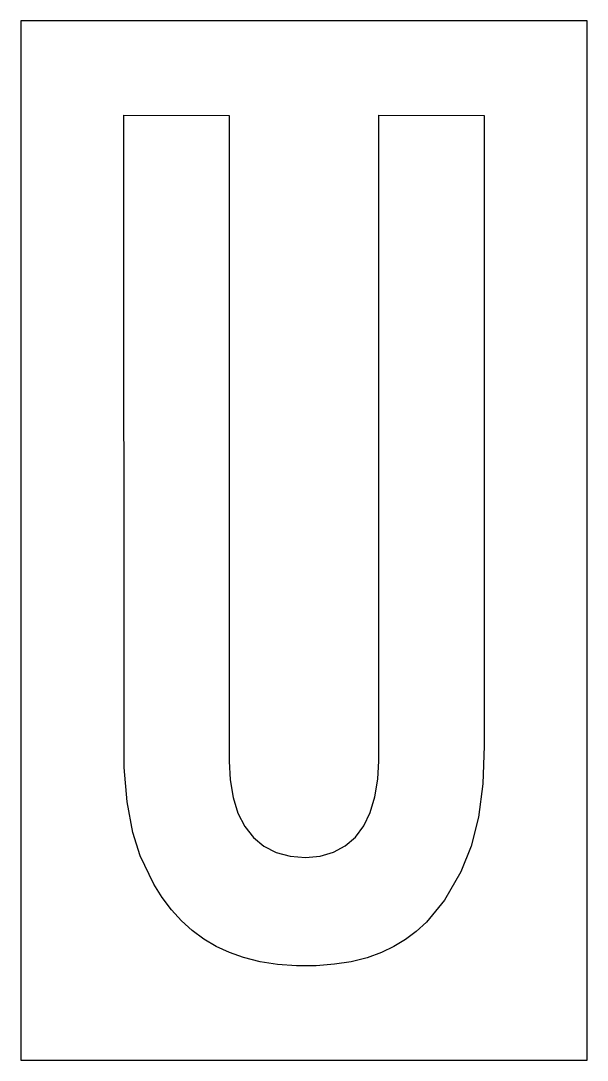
# Model space of a CAD drawing. Extents: x 0 to 12, y 0 to 22.
import ezdxf

# ---------------------------------------------------------------- set-up
doc = ezdxf.new("R2010")
doc.units = 0
doc.layers.add('CUT', color=7, linetype='Continuous')
doc.layers.add('OUTSIDE', color=1, linetype='Continuous')

msp = doc.modelspace()

# ---------------------------------------------------------------- linework, layer by layer
at = {"layer": 'CUT'}
msp.add_lwpolyline([(9.7877, 5.8496), (9.6966, 5.1449), (9.543, 4.5287), (9.3231, 3.9845), (8.9772, 3.3908), (8.5922, 2.9212), (8.3771, 2.7227), (8.1515, 2.5527), (7.9061, 2.4036), (7.6443, 2.2786), (7.337, 2.1686), (7.0023, 2.0851), (6.6442, 2.0295), (6.2549, 2.0009), (5.8385, 2), (5.4404, 2.0285), (5.0724, 2.0853), (4.7218, 2.1725), (4.4212, 2.2781), (4.1395, 2.4087), (3.8766, 2.5638), (3.6318, 2.7438), (3.4046, 2.9486), (3.191, 3.1825), (2.9952, 3.4423), (2.8163, 3.7274), (2.5285, 4.3245), (2.3744, 4.8178), (2.2509, 5.4657), (2.1907, 6.1981), (2.1822, 19.9998), (4.4162, 19.9977), (4.4162, 6.3326), (4.4364, 5.9342), (4.4976, 5.5623), (4.6016, 5.2293), (4.7472, 4.9443), (4.9302, 4.7124), (5.152, 4.53), (5.4123, 4.3981), (5.7047, 4.3199), (6.0331, 4.2938), (6.3427, 4.3205), (6.6251, 4.4012), (6.8729, 4.5344), (7.0893, 4.7223), (7.2676, 4.9611), (7.4049, 5.2438), (7.5036, 5.5724), (7.5631, 5.9455), (7.5818, 6.3367), (7.5827, 20), (9.8178, 19.9986), (9.8178, 6.6537)], close=True, dxfattribs=at)
at = {"layer": 'OUTSIDE'}
msp.add_lwpolyline([(0, 0), (12, 0), (12, 22), (0, 22)], close=True, dxfattribs=at)

doc.saveas('drawing.dxf')
